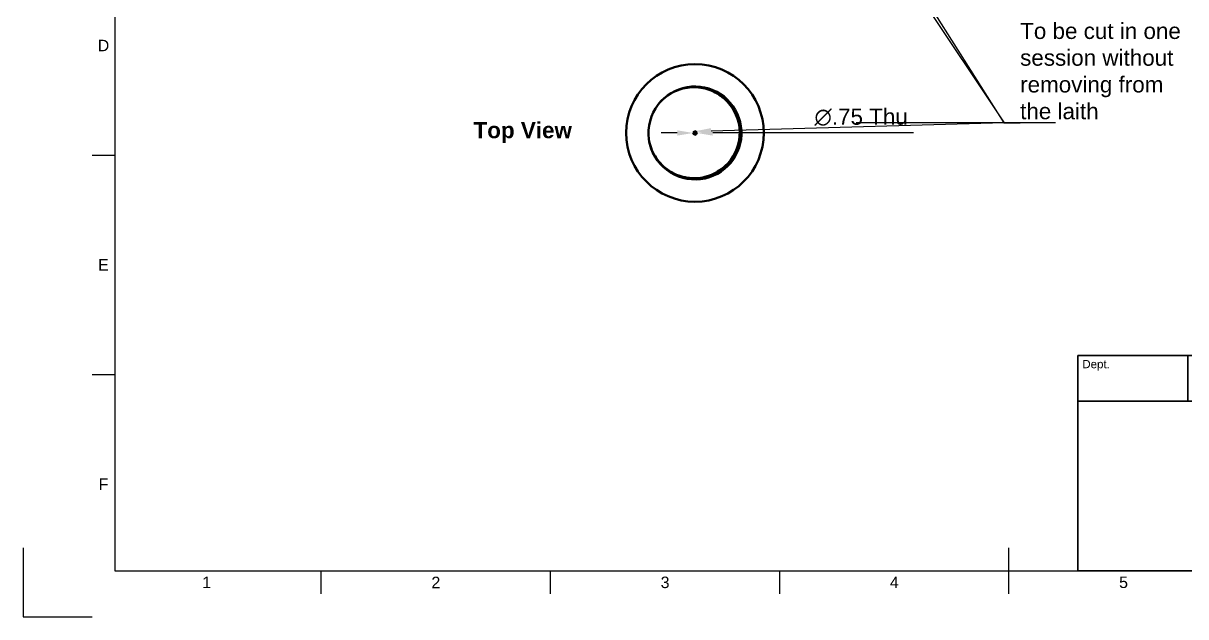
# Model space of a CAD drawing. Header units: millimetres. Extents: x 0 to 420, y 0 to 297.
# Drawn here: x 0 to 253.6, y 0 to 129.4 of the extents above; entities that cross this region are included whole.
import ezdxf
from ezdxf import colors
from ezdxf.entities.mleader import LeaderData, LeaderLine
from ezdxf.enums import TextEntityAlignment as Align
from ezdxf.math import Vec2, Vec3

# ---------------------------------------------------------------- set-up
doc = ezdxf.new("R2010")
doc.units = ezdxf.units.MM
doc.header["$LTSCALE"] = 0.75
for name, color, linetype, lineweight in [('Annotations', 7, 'Continuous', 25), ('Border', 7, 'Continuous', 25), ('Dimensions', 7, 'Continuous', 25), ('TitleBlock', 7, 'Continuous', 35), ('Visible', 7, 'Continuous', 50)]:
    doc.layers.add(name, color=color, linetype=linetype, lineweight=lineweight)
doc.styles.add('FusionTitle', font='arial.ttf')
doc.styles.get("Standard").update_dxf_attribs({"font": 'arial.ttf'})
doc.dimstyles.new('ISO-25', dxfattribs={"dimtxt": 3.5, "dimasz": 3.5, "dimexe": 2, "dimexo": 2, "dimgap": 1.5, "dimtad": 1, "dimzin": 12, "dimdsep": 46, "dimtxsty": 'Standard', "dimcen": 0, "dimclrd": 256, "dimclre": 256, "dimclrt": 256, "dimazin": 3, "dimtp": 0.1, "dimtm": 0.1, "dimtfac": 0.714, "dimtmove": 1, "dimatfit": 3, "dimfxl": 1, "dimtzin": 12, "dimarcsym": 0})

# ---------------------------------------------------------------- blocks, each defined once
blk = doc.blocks.new('ISO_A3_SHEET')
at = {"layer": 'Border'}
for p, q in [((20, 287), (20, 10)), ((15, 100.66667), (20, 100.66667)), ((15, 52.83334), (20, 52.83334)), ((215, 5), (215, 15)), ((20, 10), (410, 10)), ((65, 5), (65, 10)), ((115, 5), (115, 10)), ((165, 5), (165, 10))]:
    blk.add_line(p, q, dxfattribs=at)
at = {"layer": 'Defpoints'}
for p, q in [((0, 15), (0, 0)), ((0, 0), (15, 0))]:
    blk.add_line(p, q, dxfattribs=at)
at = {"layer": 'Border', "style": 'FusionTitle'}
for s, p in [('D', (17.5, 124.58334)), ('E', (17.5, 76.75001)), ('F', (17.5, 28.91668)), ('1', (40, 7.5)), ('2', (90, 7.5)), ('3', (140, 7.5)), ('4', (190, 7.5)), ('5', (240, 7.5))]:
    blk.add_text(s, height=2.5, dxfattribs=at).set_placement(p, align=Align.MIDDLE)
blk = doc.blocks.new('ISO_TITLEBLOCK')
at = {"layer": 'TitleBlock'}
for p, q in [((0, 47), (-180, 47)), ((-180, 47), (-180, 0)), ((-156, 37), (-156, 47)), ((-122, 0), (-122, 47)), ((-61, 0), (-61, 47)), ((0, 0), (0, 47)), ((-180, 37), (0, 37)), ((-122, 27), (0, 27)), ((-61, 10), (0, 10)), ((-51, 0), (-51, 10)), ((-15, 0), (-15, 10)), ((-180, 0), (0, 0))]:
    blk.add_line(p, q, dxfattribs=at)
at = {"layer": 'TitleBlock', "style": 'FusionTitle'}
for s, p in [('Dept.', (-179, 46)), ('Technical reference', (-155, 46)), ('Created by', (-121, 46)), ('Approved by', (-60, 46)), ('Document type', (-121, 36)), ('Document status', (-60, 36)), ('Title', (-121, 26)), ('DWG No.', (-60, 26)), ('Rev.', (-60, 9)), ('Date of issue', (-50, 9)), ('Sheet', (-14, 9))]:
    blk.add_text(s, height=1.8, dxfattribs=at).set_placement(p, align=Align.TOP_LEFT)
for tag, height, p in [('DEPT', 3.5, (-179, 42)), ('TECHNICAL_REFERENCE', 3.5, (-155, 42)), ('CREATED_BY', 3.5, (-121, 42)), ('APPROVED_BY', 3.5, (-60, 42)), ('DOCUMENT_TYPE', 3.5, (-121, 32)), ('DOCUMENT_STATUS', 3.5, (-60, 32)), ('TITLE_1', 5, (-121, 21.5)), ('TITLE_2', 5, (-121, 14)), ('TITLE_3', 5, (-121, 6.5)), ('DATE_OF_ISSUE', 3.5, (-50, 5))]:
    blk.add_attdef(tag, text='', height=height, dxfattribs=at).set_placement(p, align=Align.TOP_LEFT)
for tag, p in [('CREATED_DATE', (-62, 42)), ('APPROVED_DATE', (-0.99, 42))]:
    blk.add_attdef(tag, text='', height=3.5, dxfattribs=at).set_placement(p, align=Align.TOP_RIGHT)
for tag, height, p in [('DRAWING_NUMBER', 5, (-30.5, 19.75)), ('REV', 3.5, (-56, 4.85)), ('SHEET', 3.5, (-7.5, 4.85))]:
    blk.add_attdef(tag, text='', height=height, dxfattribs=at).set_placement(p, align=Align.TOP_CENTER)
blk = doc.blocks.new('*D30')
at = {"layer": 'Defpoints', "color": 0, "transparency": 16777216}
for p in [(146.144978, 105.51126), (146.894978, 105.512145)]:
    blk.add_point(p, dxfattribs=at)
at = {"layer": 'Dimensions', "lineweight": -2, "transparency": 16777216}
for p, q in [((142.644981, 105.50713), (139.144983, 105.503001)), ((146.144978, 105.51126), (146.894978, 105.512145)), ((194.181338, 105.567936), (150.394975, 105.516274))]:
    blk.add_line(p, q, dxfattribs=at)
at = {"layer": 'Dimensions', "transparency": 16777216}
for points in [[(142.644292, 106.090463), (142.645669, 104.923797), (146.144978, 105.51126)], [(150.394287, 106.099607), (150.395663, 104.932941), (146.894978, 105.512145)]]:
    blk.add_solid(points, dxfattribs=at)
at = {"layer": 'Dimensions', "transparency": 16777216, "insert": (182.759889, 108.939354), "char_height": 3.5, "attachment_point": 5, "rotation": 0.06760906}
blk.add_mtext('∅.75 Thu', dxfattribs=at)

msp = doc.modelspace()

# ---------------------------------------------------------------- linework, layer by layer
at = {"layer": 'Visible'}
msp.add_circle((146.52, 105.512, 15.715), 15, dxfattribs=at)
at = {"layer": 'Visible', "extrusion": (0, 0, -1)}
msp.add_circle((-146.52, 105.512, -23.565), 0.375, dxfattribs=at)
msp.add_arc((-146.52, 105.512, -23.565), 10.146, 352.22402, 37.53975, dxfattribs=at)
at = {"layer": 'Visible'}
msp.add_arc((146.52, 105.512, 23.565), 9.764, 300.38699, 29.84923, dxfattribs=at)
for points, knots in [([(138.475, 111.694, 23.565), (140.017, 113.701, 23.537), (142.336, 115.095, 23.509), (144.831, 115.516, 23.481), (147.327, 115.937, 23.453), (149.974, 115.382, 23.425), (152.089, 113.992, 23.397), (154.205, 112.603, 23.369), (155.766, 110.395, 23.341), (156.372, 107.938, 23.313), (156.977, 105.481, 23.285), (156.619, 102.801, 23.257), (155.392, 100.589, 23.229), (154.164, 98.376, 23.201), (152.079, 96.655, 23.173), (149.674, 95.868, 23.145), (147.179, 95.052, 23.115), (144.366, 95.255, 23.086), (142.013, 96.422, 23.057), (139.697, 97.57, 23.029), (137.853, 99.637, 23), (136.976, 102.069, 22.972), (136.734, 102.738, 22.964), (136.567, 103.434, 22.956), (136.473, 104.139, 22.948)], [-55.3972451, -55.3972451, -55.3972451, -55.3972451, -54.6488532, -54.6488532, -54.6488532, -53.9005525, -53.9005525, -53.9005525, -53.1523416, -53.1523416, -53.1523416, -52.4042193, -52.4042193, -52.4042193, -51.6561841, -51.6561841, -51.6561841, -50.8797661, -50.8797661, -50.8797661, -50.1154796, -50.1154796, -50.1154796, -49.9049684, -49.9049684, -49.9049684, -49.9049684]), ([(154.988, 110.371, 23.565), (154.376, 111.49, 23.565), (153.549, 112.479, 23.565), (151.558, 114.09, 23.565), (150.409, 114.695, 23.565), (147.936, 115.436, 23.565), (146.634, 115.561, 23.565), (144.045, 115.305, 23.565), (142.783, 114.923, 23.565), (141.023, 113.989, 23.565), (140.451, 113.605, 23.565), (139.39, 112.726, 23.565), (138.906, 112.233, 23.565), (138.475, 111.694, 23.565)], [0, 0, 0, 0, 0.3827956, 0.3827956, 0.7684859, 0.7684859, 1.1570703, 1.1570703, 1.5485484, 1.5485484, 1.7545765, 1.7545765, 1.9614105, 1.9614105, 1.9614105, 1.9614105]), ([(136.467, 104.139, 23.565), (136.67, 102.839, 23.565), (137.124, 101.59, 23.565), (138.482, 99.347, 23.565), (139.37, 98.372, 23.565), (141.462, 96.824, 23.565), (142.644, 96.263, 23.565), (145.148, 95.63, 23.565), (146.445, 95.56, 23.565), (148.381, 95.836, 23.565), (149.032, 95.998, 23.565), (150.288, 96.451, 23.565), (150.891, 96.741, 23.565), (151.459, 97.089, 23.565)], [0, 0, 0, 0, 0.3948388, 0.3948388, 0.7867821, 0.7867821, 1.1758293, 1.1758293, 1.5619801, 1.5619801, 1.7628916, 1.7628916, 1.9629962, 1.9629962, 1.9629962, 1.9629962])]:
    msp.add_open_spline(points, degree=3, knots=knots, dxfattribs=at)

# ---------------------------------------------------------------- block references
at = {"layer": 'Border'}
msp.add_blockref('ISO_A3_SHEET', (0, 0), dxfattribs=at)
at = {"layer": 'TitleBlock'}
ref = msp.add_blockref('ISO_TITLEBLOCK', (410, 10), dxfattribs=at)
ref.add_attrib('CREATED_DATE_001', '24/12/2020', (323.763, 48.44), dxfattribs={"height": 3.5, "style": 'FusionTitle'})
ref.add_attrib('SHEET_001', '1/1', (399.284, 11.29), dxfattribs={"height": 3.5, "style": 'FusionTitle'})
ref.add_attrib('TITLE_1_001', 'Aignment-Laser', (289, 26.5), dxfattribs={"height": 5, "style": 'FusionTitle'})
ref.add_attrib('CREATED_BY_001', 'Josh Edwards', (288.869, 48.5), dxfattribs={"height": 3.5, "style": 'FusionTitle'})

# ---------------------------------------------------------------- texts
at = {"layer": 'Annotations', "insert": (98.222, 107.868), "char_height": 3.5, "attachment_point": 1}
msp.add_mtext_dynamic_manual_height_columns('{\\fArial|b1|i0|c0|p34;Top View}', width=23.14959, gutter_width=17.5, heights=[0], dxfattribs=at)

# ---------------------------------------------------------------- dimensions: what is measured, and where the dimension line sits
at = {"layer": 'Dimensions'}
dim = msp.add_diameter_dim_2p(p1=(146.145, 105.511), p2=(146.895, 105.512), text='<> Thu', dimstyle='ISO-25', override={"dimlfac": 1}, dxfattribs=at)
dim.commit()
dim.dimension.update_dxf_attribs({"geometry": '*D30', "text_midpoint": (182.764, 105.554), "dimtype": 163})

# ---------------------------------------------------------------- leaders
at = {"layer": 'Annotations'}
ml = msp.add_multileader_mtext('Standard', dxfattribs=at)
ml.set_content('', color=256)
ml.set_leader_properties()
ml.build(insert=Vec2(0, 0))
ml.multileader.update_dxf_attribs({"text_left_attachment_type": 5, "text_right_attachment_type": 5, "dogleg_length": 3.5, "arrow_head_size": 3.5})
ctx = ml.context
ctx.base_point, ctx.char_height, ctx.arrow_head_size, ctx.landing_gap_size, ctx.plane_origin = Vec3(217.421, 107.743), 3.5, 3.5, 0, Vec3(156.086, 199.033)
ctx.left_attachment, ctx.right_attachment = 5, 5
notes = []
notes.append((ctx, [(0, (1, 1, 0), (213.921, 107.743), (1, 0), 3.5, [(0, [(156.059, 198.959)], 0, [])])]))
ctx.mtext.insert, ctx.mtext.flow_direction = Vec3(217.421, 111.243), 5
ml = msp.add_multileader_mtext('Standard', dxfattribs=at)
ml.set_content('To be cut in one\\Psession without\\Premoving from \\Pthe laith', color=256)
ml.set_leader_properties()
ml.build(insert=Vec2(0, 0))
ml.multileader.update_dxf_attribs({"text_left_attachment_type": 5, "text_right_attachment_type": 5, "dogleg_length": 3.5, "arrow_head_size": 3.5})
ctx = ml.context
ctx.base_point, ctx.char_height, ctx.arrow_head_size, ctx.landing_gap_size, ctx.plane_origin = Vec3(217.442, 107.751), 3.5, 3.5, 0, Vec3(157.699, 192.175)
ctx.left_attachment, ctx.right_attachment = 5, 5
notes.append((ctx, [(0, (1, 1, 0), (213.942, 107.751), (1, 0), 3.5, [(0, [(157.692, 192.109)], 0, [])])]))
ctx.mtext.insert, ctx.mtext.flow_direction = Vec3(217.442, 129.511), 5
ml = msp.add_multileader_mtext('Standard', dxfattribs=at)
ml.set_content('', color=256)
ml.set_leader_properties()
ml.build(insert=Vec2(0, 0))
ml.multileader.update_dxf_attribs({"text_left_attachment_type": 5, "text_right_attachment_type": 5, "dogleg_length": 3.5, "arrow_head_size": 3.5})
ctx = ml.context
ctx.base_point, ctx.char_height, ctx.arrow_head_size, ctx.landing_gap_size, ctx.plane_origin = Vec3(225.181, 107.811), 3.5, 3.5, 0, Vec3(146.575, 105.135)
ctx.left_attachment, ctx.right_attachment = 5, 5
notes.append((ctx, [(0, (1, 1, 0), (213.948, 107.811), (1, 0), 11.233, [(0, [(146.52, 105.887)], 0, [])])]))
ctx.mtext.insert, ctx.mtext.flow_direction = Vec3(225.181, 111.311), 5
for ctx, leaders in notes:
    for number, flags, end, landing, length, lines in leaders:
        leader = LeaderData()
        leader.index, (leader.has_last_leader_line, leader.has_dogleg_vector, leader.attachment_direction) = number, flags
        leader.last_leader_point, leader.dogleg_vector, leader.dogleg_length = Vec3(end), Vec3(landing), length
        for number, points, colour, breaks in lines:
            line = LeaderLine()
            line.index, line.vertices, line.color, line.breaks = number, Vec3.list(points), colors.encode_raw_color(colour), breaks
            leader.lines.append(line)
        ctx.leaders.append(leader)

doc.saveas('drawing.dxf')
